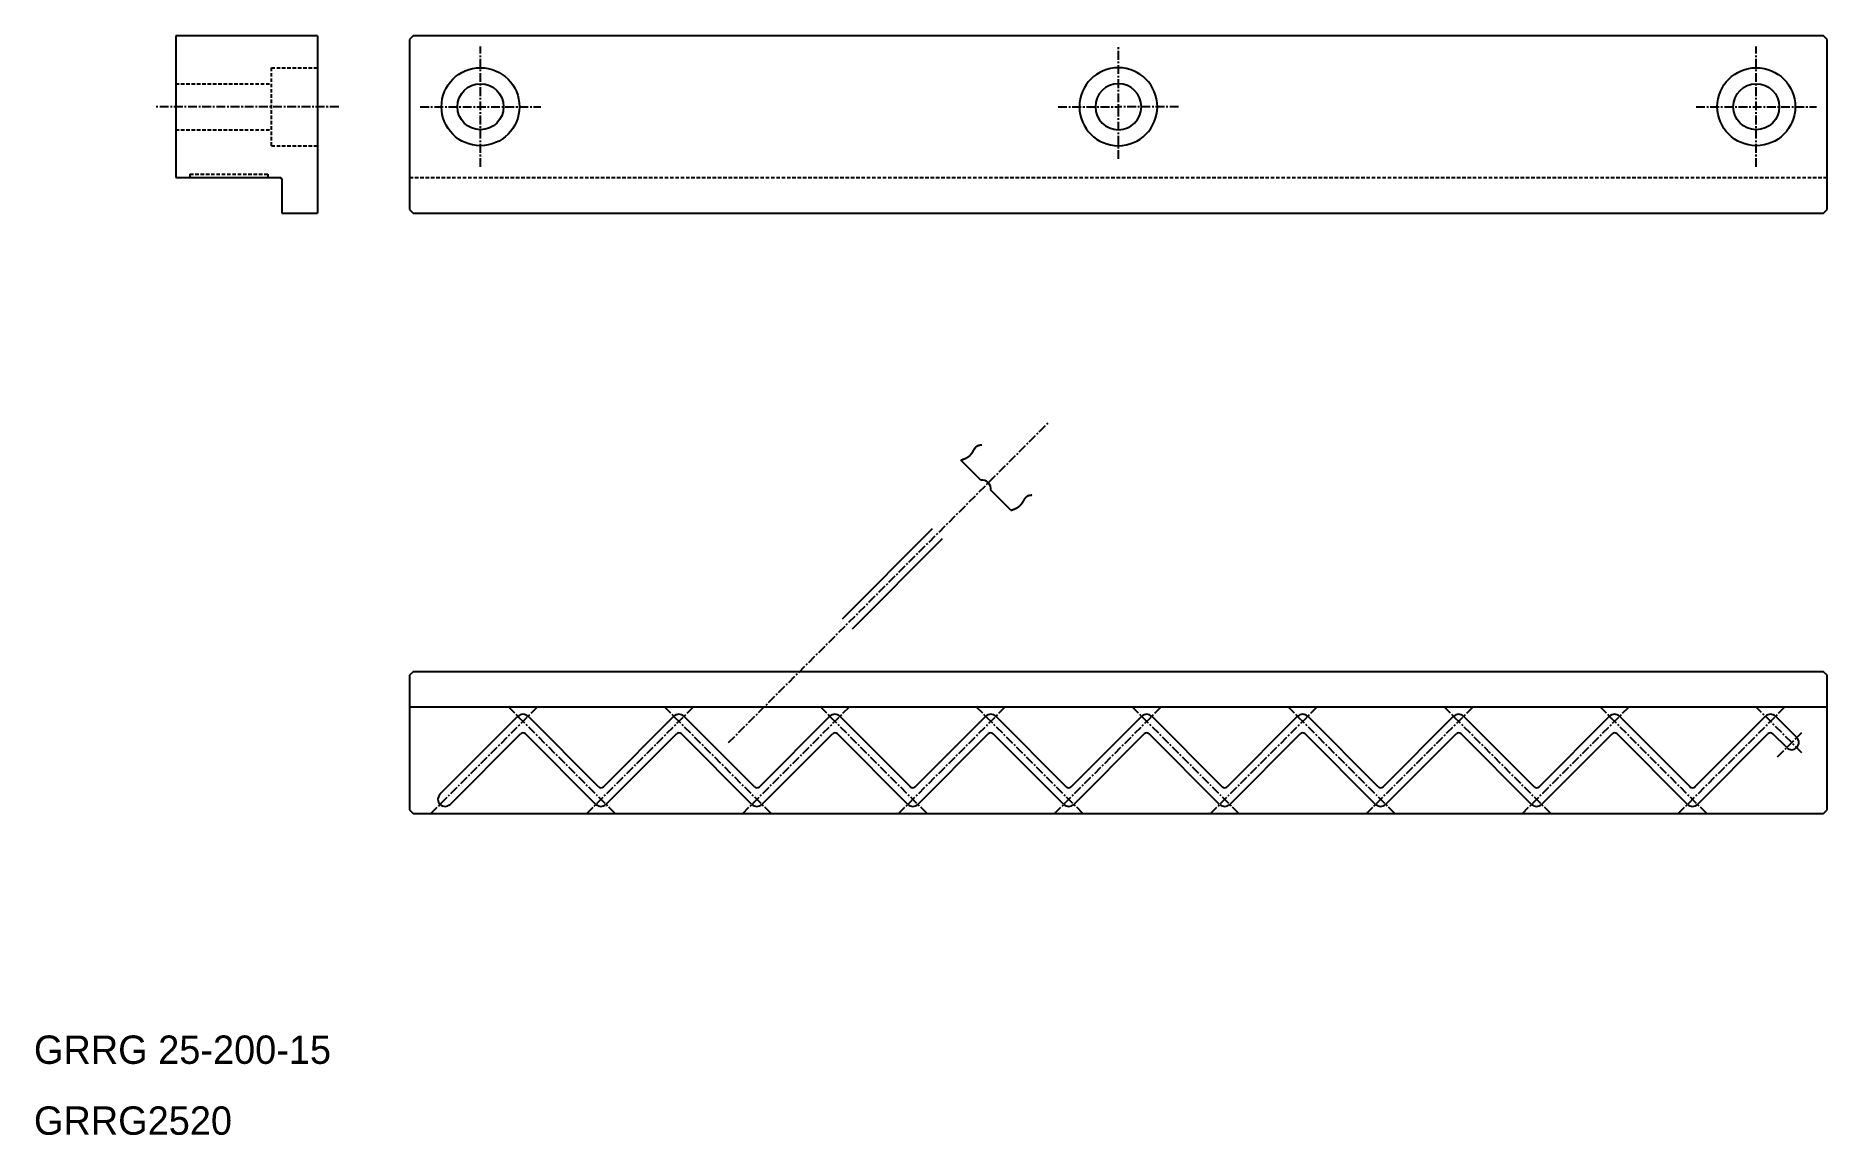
# Model space of a CAD drawing. Extents: x 10 to 263, y 10 to 165.
import ezdxf

# ---------------------------------------------------------------- set-up
doc = ezdxf.new("R2010")
doc.units = 0
doc.linetypes.add('CENTER', pattern=[2, 1.25, -0.25, 0.25, -0.25])
doc.linetypes.add('DASHED', pattern=[0.75, 0.5, -0.25])
doc.layers.get('0').update_dxf_attribs({"linetype": 'CONTINUOUS'})
doc.layers.add('CENTER', color=1, linetype='CENTER')

msp = doc.modelspace()

# ---------------------------------------------------------------- linework, layer by layer
at = {"color": 7, "linetype": 'CONTINUOUS'}
for p, q in [((50, 165), (30, 165)), ((30, 165), (30, 145)), ((50, 165), (50, 140)), ((63.5, 165), (63, 164.5)), ((63, 164.5), (63, 140.5)), ((262.5, 165), (63.5, 165)), ((263, 164.5), (262.5, 165)), ((263, 140.5), (263, 164.5)), ((30, 145), (44.8, 145)), ((45, 144.8), (45, 140)), ((45, 140), (50, 140)), ((63, 140.5), (63.5, 140)), ((63.5, 140), (262.5, 140)), ((262.5, 140), (263, 140.5)), ((143.6, 102.32), (140.77, 105.15)), ((147.84, 98.08), (145.01, 100.9)), ((63.5, 75.31), (63, 74.81)), ((63, 74.81), (63, 55.81)), ((262.5, 75.31), (63.5, 75.31)), ((263, 74.81), (262.5, 75.31)), ((263, 55.81), (263, 74.81)), ((263, 70.31), (63, 70.31)), ((67.29, 58.02), (78.29, 69.02)), ((89.65, 59.08), (79.71, 69.02)), ((90.35, 59.08), (100.29, 69.02)), ((111.65, 59.08), (101.71, 69.02)), ((112.35, 59.08), (122.29, 69.02)), ((133.65, 59.08), (123.71, 69.02)), ((134.35, 59.08), (144.29, 69.02)), ((155.65, 59.08), (145.71, 69.02)), ((156.35, 59.08), (166.29, 69.02)), ((177.65, 59.08), (167.71, 69.02)), ((178.35, 59.08), (188.29, 69.02)), ((199.65, 59.08), (189.71, 69.02)), ((200.35, 59.08), (210.29, 69.02)), ((221.65, 59.08), (211.71, 69.02)), ((222.35, 59.08), (232.29, 69.02)), ((243.65, 59.08), (233.71, 69.02)), ((244.35, 59.08), (254.29, 69.02)), ((258.71, 66.02), (255.71, 69.02)), ((68.71, 56.6), (78.65, 66.54)), ((89.29, 56.6), (79.35, 66.54)), ((90.71, 56.6), (100.65, 66.54)), ((111.29, 56.6), (101.35, 66.54)), ((112.71, 56.6), (122.65, 66.54)), ((133.29, 56.6), (123.35, 66.54)), ((134.71, 56.6), (144.65, 66.54)), ((155.29, 56.6), (145.35, 66.54)), ((156.71, 56.6), (166.65, 66.54)), ((177.29, 56.6), (167.35, 66.54)), ((178.71, 56.6), (188.65, 66.54)), ((199.29, 56.6), (189.35, 66.54)), ((200.71, 56.6), (210.65, 66.54)), ((221.29, 56.6), (211.35, 66.54)), ((222.71, 56.6), (232.65, 66.54)), ((243.29, 56.6), (233.35, 66.54)), ((244.71, 56.6), (254.65, 66.54)), ((257.29, 64.6), (255.35, 66.54)), ((63, 55.81), (63.5, 55.31)), ((262.5, 55.31), (263, 55.81)), ((63.5, 55.31), (262.5, 55.31))]:
    msp.add_line(p, q, dxfattribs=at)
at = {"color": 3, "linetype": 'DASHED'}
for p, q in [((43.5, 149.5), (43.5, 160.5)), ((43.5, 160.5), (50, 160.5)), ((30, 158.25), (43.5, 158.25)), ((30, 151.75), (43.5, 151.75)), ((43.5, 149.5), (50, 149.5)), ((32, 145.5), (32, 145)), ((32, 145.5), (43, 145.5)), ((43, 145.5), (43, 145)), ((63, 145), (263, 145))]:
    msp.add_line(p, q, dxfattribs=at)
at = {"color": 3, "linetype": 'CONTINUOUS'}
for p, q in [((124.06, 82.78), (136.79, 95.51)), ((125.47, 81.37), (138.2, 94.1))]:
    msp.add_line(p, q, dxfattribs=at)
at = {"color": 3}
for points in [[(140.77, 105.15, 0), (140.78, 105.15, 0), (140.8, 105.16, 0), (140.82, 105.17, 0), (140.84, 105.17, 0), (140.85, 105.18, 0), (140.87, 105.18, 0), (140.89, 105.19, 0), (140.9, 105.19, 0), (140.92, 105.2, 0), (140.93, 105.21, 0), (140.95, 105.21, 0), (140.97, 105.22, 0), (140.98, 105.22, 0), (141, 105.23, 0), (141.02, 105.24, 0), (141.03, 105.24, 0), (141.05, 105.25, 0), (141.07, 105.25, 0), (141.08, 105.26, 0), (141.1, 105.27, 0), (141.12, 105.27, 0), (141.13, 105.28, 0), (141.15, 105.28, 0), (141.17, 105.29, 0), (141.18, 105.3, 0), (141.2, 105.3, 0), (141.21, 105.31, 0), (141.23, 105.32, 0), (141.25, 105.32, 0), (141.26, 105.33, 0), (141.28, 105.34, 0), (141.3, 105.34, 0), (141.31, 105.35, 0), (141.33, 105.36, 0), (141.34, 105.36, 0), (141.36, 105.37, 0), (141.37, 105.38, 0), (141.39, 105.38, 0), (141.41, 105.39, 0), (141.42, 105.4, 0), (141.44, 105.4, 0), (141.45, 105.41, 0), (141.47, 105.42, 0), (141.48, 105.43, 0), (141.5, 105.43, 0), (141.51, 105.44, 0), (141.53, 105.45, 0), (141.55, 105.46, 0), (141.56, 105.46, 0), (141.58, 105.47, 0), (141.59, 105.48, 0), (141.61, 105.49, 0), (141.62, 105.5, 0), (141.64, 105.5, 0), (141.65, 105.51, 0), (141.66, 105.52, 0), (141.68, 105.53, 0), (141.69, 105.54, 0), (141.71, 105.55, 0), (141.72, 105.55, 0), (141.74, 105.56, 0), (141.75, 105.57, 0), (141.77, 105.58, 0), (141.78, 105.59, 0), (141.79, 105.6, 0), (141.81, 105.61, 0), (141.82, 105.62, 0), (141.84, 105.63, 0), (141.85, 105.64, 0), (141.86, 105.65, 0), (141.88, 105.66, 0), (141.89, 105.67, 0), (141.9, 105.68, 0), (141.92, 105.69, 0), (141.93, 105.7, 0), (141.94, 105.71, 0), (141.95, 105.72, 0), (141.97, 105.73, 0), (141.98, 105.74, 0), (141.99, 105.75, 0), (142.01, 105.76, 0), (142.02, 105.77, 0), (142.03, 105.79, 0), (142.04, 105.8, 0), (142.05, 105.81, 0), (142.07, 105.82, 0), (142.08, 105.83, 0), (142.09, 105.84, 0), (142.1, 105.86, 0), (142.11, 105.87, 0), (142.13, 105.88, 0), (142.14, 105.89, 0), (142.15, 105.91, 0), (142.16, 105.92, 0), (142.17, 105.93, 0), (142.18, 105.94, 0), (142.19, 105.96, 0), (142.2, 105.97, 0), (142.21, 105.98, 0), (142.23, 106, 0), (142.24, 106.01, 0), (142.25, 106.02, 0), (142.26, 106.04, 0), (142.27, 106.05, 0), (142.28, 106.06, 0), (142.29, 106.08, 0), (142.3, 106.09, 0), (142.31, 106.11, 0), (142.32, 106.12, 0), (142.33, 106.14, 0), (142.34, 106.15, 0), (142.35, 106.16, 0), (142.36, 106.18, 0), (142.37, 106.19, 0), (142.38, 106.21, 0), (142.39, 106.22, 0), (142.4, 106.24, 0), (142.41, 106.25, 0), (142.42, 106.27, 0), (142.43, 106.28, 0), (142.44, 106.3, 0), (142.45, 106.31, 0), (142.46, 106.33, 0), (142.46, 106.35, 0), (142.47, 106.36, 0), (142.48, 106.38, 0), (142.49, 106.39, 0), (142.5, 106.41, 0), (142.51, 106.42, 0), (142.52, 106.44, 0), (142.53, 106.45, 0), (142.54, 106.47, 0), (142.55, 106.49, 0), (142.56, 106.5, 0), (142.57, 106.52, 0), (142.57, 106.53, 0), (142.58, 106.55, 0), (142.59, 106.56, 0), (142.6, 106.58, 0), (142.61, 106.6, 0), (142.62, 106.61, 0), (142.63, 106.63, 0), (142.64, 106.64, 0), (142.65, 106.66, 0), (142.66, 106.67, 0), (142.67, 106.69, 0), (142.68, 106.7, 0), (142.69, 106.72, 0), (142.7, 106.73, 0), (142.71, 106.75, 0), (142.71, 106.76, 0), (142.72, 106.78, 0), (142.73, 106.79, 0), (142.74, 106.81, 0), (142.75, 106.82, 0), (142.76, 106.84, 0), (142.77, 106.85, 0), (142.78, 106.86, 0), (142.79, 106.88, 0), (142.8, 106.89, 0), (142.82, 106.9, 0), (142.83, 106.92, 0), (142.84, 106.93, 0), (142.85, 106.94, 0), (142.86, 106.96, 0), (142.87, 106.97, 0), (142.88, 106.98, 0), (142.89, 106.99, 0), (142.9, 107.01, 0), (142.91, 107.02, 0), (142.93, 107.03, 0), (142.94, 107.04, 0), (142.95, 107.05, 0), (142.96, 107.06, 0), (142.97, 107.07, 0), (142.99, 107.09, 0), (143, 107.1, 0), (143.01, 107.11, 0), (143.02, 107.12, 0), (143.04, 107.13, 0), (143.05, 107.13, 0), (143.06, 107.14, 0), (143.08, 107.15, 0), (143.09, 107.16, 0), (143.1, 107.17, 0), (143.12, 107.18, 0), (143.13, 107.18, 0), (143.15, 107.19, 0), (143.16, 107.2, 0), (143.18, 107.2, 0), (143.19, 107.21, 0), (143.21, 107.22, 0), (143.22, 107.22, 0), (143.24, 107.23, 0), (143.25, 107.23, 0), (143.27, 107.24, 0), (143.29, 107.24, 0), (143.3, 107.25, 0), (143.32, 107.25, 0), (143.33, 107.26, 0), (143.35, 107.26, 0), (143.37, 107.26, 0), (143.38, 107.27, 0), (143.4, 107.27, 0), (143.42, 107.27, 0), (143.43, 107.28, 0), (143.45, 107.28, 0), (143.47, 107.28, 0), (143.49, 107.29, 0), (143.5, 107.29, 0), (143.52, 107.29, 0), (143.54, 107.29, 0), (143.56, 107.3, 0), (143.57, 107.3, 0), (143.59, 107.3, 0), (143.61, 107.3, 0), (143.63, 107.3, 0), (143.64, 107.31, 0), (143.66, 107.31, 0), (143.68, 107.31, 0), (143.7, 107.31, 0), (143.72, 107.31, 0), (143.73, 107.31, 0)], [(147.84, 98.08, 0), (147.86, 98.08, 0), (147.87, 98.09, 0), (147.89, 98.09, 0), (147.91, 98.1, 0), (147.92, 98.11, 0), (147.94, 98.11, 0), (147.96, 98.12, 0), (147.97, 98.12, 0), (147.99, 98.13, 0), (148.01, 98.13, 0), (148.02, 98.14, 0), (148.04, 98.15, 0), (148.06, 98.15, 0), (148.07, 98.16, 0), (148.09, 98.16, 0), (148.11, 98.17, 0), (148.12, 98.18, 0), (148.14, 98.18, 0), (148.15, 98.19, 0), (148.17, 98.19, 0), (148.19, 98.2, 0), (148.2, 98.21, 0), (148.22, 98.21, 0), (148.24, 98.22, 0), (148.25, 98.23, 0), (148.27, 98.23, 0), (148.29, 98.24, 0), (148.3, 98.24, 0), (148.32, 98.25, 0), (148.33, 98.26, 0), (148.35, 98.26, 0), (148.37, 98.27, 0), (148.38, 98.28, 0), (148.4, 98.28, 0), (148.41, 98.29, 0), (148.43, 98.3, 0), (148.45, 98.3, 0), (148.46, 98.31, 0), (148.48, 98.32, 0), (148.49, 98.33, 0), (148.51, 98.33, 0), (148.52, 98.34, 0), (148.54, 98.35, 0), (148.56, 98.35, 0), (148.57, 98.36, 0), (148.59, 98.37, 0), (148.6, 98.38, 0), (148.62, 98.38, 0), (148.63, 98.39, 0), (148.65, 98.4, 0), (148.66, 98.41, 0), (148.68, 98.42, 0), (148.69, 98.42, 0), (148.71, 98.43, 0), (148.72, 98.44, 0), (148.74, 98.45, 0), (148.75, 98.46, 0), (148.77, 98.47, 0), (148.78, 98.47, 0), (148.79, 98.48, 0), (148.81, 98.49, 0), (148.82, 98.5, 0), (148.84, 98.51, 0), (148.85, 98.52, 0), (148.86, 98.53, 0), (148.88, 98.54, 0), (148.89, 98.55, 0), (148.91, 98.56, 0), (148.92, 98.57, 0), (148.93, 98.58, 0), (148.95, 98.59, 0), (148.96, 98.6, 0), (148.97, 98.61, 0), (148.99, 98.62, 0), (149, 98.63, 0), (149.01, 98.64, 0), (149.03, 98.65, 0), (149.04, 98.66, 0), (149.05, 98.67, 0), (149.06, 98.68, 0), (149.08, 98.69, 0), (149.09, 98.7, 0), (149.1, 98.71, 0), (149.11, 98.73, 0), (149.13, 98.74, 0), (149.14, 98.75, 0), (149.15, 98.76, 0), (149.16, 98.77, 0), (149.17, 98.78, 0), (149.18, 98.8, 0), (149.2, 98.81, 0), (149.21, 98.82, 0), (149.22, 98.83, 0), (149.23, 98.85, 0), (149.24, 98.86, 0), (149.25, 98.87, 0), (149.26, 98.89, 0), (149.27, 98.9, 0), (149.29, 98.91, 0), (149.3, 98.93, 0), (149.31, 98.94, 0), (149.32, 98.95, 0), (149.33, 98.97, 0), (149.34, 98.98, 0), (149.35, 98.99, 0), (149.36, 99.01, 0), (149.37, 99.02, 0), (149.38, 99.04, 0), (149.39, 99.05, 0), (149.4, 99.06, 0), (149.41, 99.08, 0), (149.42, 99.09, 0), (149.43, 99.11, 0), (149.44, 99.12, 0), (149.45, 99.14, 0), (149.46, 99.15, 0), (149.47, 99.17, 0), (149.48, 99.18, 0), (149.49, 99.2, 0), (149.5, 99.21, 0), (149.51, 99.23, 0), (149.52, 99.24, 0), (149.53, 99.26, 0), (149.54, 99.27, 0), (149.55, 99.29, 0), (149.55, 99.3, 0), (149.56, 99.32, 0), (149.57, 99.34, 0), (149.58, 99.35, 0), (149.59, 99.37, 0), (149.6, 99.38, 0), (149.61, 99.4, 0), (149.62, 99.41, 0), (149.63, 99.43, 0), (149.64, 99.45, 0), (149.65, 99.46, 0), (149.66, 99.48, 0), (149.66, 99.49, 0), (149.67, 99.51, 0), (149.68, 99.52, 0), (149.69, 99.54, 0), (149.7, 99.56, 0), (149.71, 99.57, 0), (149.72, 99.59, 0), (149.73, 99.6, 0), (149.74, 99.62, 0), (149.75, 99.63, 0), (149.76, 99.65, 0), (149.77, 99.66, 0), (149.78, 99.68, 0), (149.79, 99.69, 0), (149.8, 99.71, 0), (149.81, 99.72, 0), (149.82, 99.74, 0), (149.83, 99.75, 0), (149.84, 99.76, 0), (149.85, 99.78, 0), (149.86, 99.79, 0), (149.87, 99.81, 0), (149.88, 99.82, 0), (149.89, 99.83, 0), (149.9, 99.85, 0), (149.91, 99.86, 0), (149.92, 99.87, 0), (149.93, 99.89, 0), (149.94, 99.9, 0), (149.95, 99.91, 0), (149.96, 99.92, 0), (149.97, 99.94, 0), (149.99, 99.95, 0), (150, 99.96, 0), (150.01, 99.97, 0), (150.02, 99.98, 0), (150.03, 99.99, 0), (150.04, 100, 0), (150.06, 100.01, 0), (150.07, 100.02, 0), (150.08, 100.03, 0), (150.1, 100.04, 0), (150.11, 100.05, 0), (150.12, 100.06, 0), (150.13, 100.07, 0), (150.15, 100.08, 0), (150.16, 100.09, 0), (150.18, 100.1, 0), (150.19, 100.1, 0), (150.2, 100.11, 0), (150.22, 100.12, 0), (150.23, 100.13, 0), (150.25, 100.13, 0), (150.26, 100.14, 0), (150.28, 100.15, 0), (150.29, 100.15, 0), (150.31, 100.16, 0), (150.32, 100.16, 0), (150.34, 100.17, 0), (150.36, 100.17, 0), (150.37, 100.18, 0), (150.39, 100.18, 0), (150.41, 100.18, 0), (150.42, 100.19, 0), (150.44, 100.19, 0), (150.45, 100.2, 0), (150.47, 100.2, 0), (150.49, 100.2, 0), (150.51, 100.21, 0), (150.52, 100.21, 0), (150.54, 100.21, 0), (150.56, 100.21, 0), (150.57, 100.22, 0), (150.59, 100.22, 0), (150.61, 100.22, 0), (150.63, 100.22, 0), (150.65, 100.23, 0), (150.66, 100.23, 0), (150.68, 100.23, 0), (150.7, 100.23, 0), (150.72, 100.23, 0), (150.73, 100.24, 0), (150.75, 100.24, 0), (150.77, 100.24, 0), (150.79, 100.24, 0), (150.81, 100.24, 0)]]:
    msp.add_polyline3d(points, dxfattribs=at)
at = {"color": 7, "linetype": 'CONTINUOUS'}
for centre, radius in [((73, 155), 5.5), ((73, 155), 5.5), ((253, 155), 5.5), ((73, 155), 3.25), ((73, 155), 3.25), ((253, 155), 3.25)]:
    msp.add_circle(centre, radius, dxfattribs=at)
for centre, radius, start, end in [((163, 155), 5.5, 90, 270), ((163, 155), 5.5, 270, 90), ((163, 155), 3.25, 90, 270), ((163, 155), 3.25, 270, 90), ((44.8, 144.8), 0.2, 0, 90), ((143.77, 101.08), 1.25, 351.8699, 98.1301), ((79, 68.31), 1, 45, 134.9969), ((101, 68.31), 1, 44.9932, 135.0108), ((123, 68.31), 1, 44.9932, 135), ((145, 68.31), 1, 45, 135), ((167, 68.31), 1, 45, 135), ((189, 68.31), 1, 45, 135), ((211, 68.31), 1, 45, 135), ((233, 68.31), 1, 45, 135), ((255, 68.31), 1, 45, 135), ((79, 66.19), 0.5, 45, 135), ((101, 66.19), 0.5, 45, 135), ((123, 66.19), 0.5, 45, 135), ((145, 66.19), 0.5, 45, 135), ((167, 66.19), 0.5, 45, 135), ((189, 66.19), 0.5, 45, 135), ((211, 66.19), 0.5, 45, 135), ((233, 66.19), 0.5, 45, 135), ((255, 66.19), 0.5, 45, 135), ((258, 65.31), 1, 225, 45), ((90, 59.43), 0.5, 225, 315), ((112, 59.43), 0.5, 225, 315), ((134, 59.43), 0.5, 225, 315), ((156, 59.43), 0.5, 225, 315), ((178, 59.43), 0.5, 225, 315), ((200, 59.43), 0.5, 225, 315), ((222, 59.43), 0.5, 225, 315), ((244, 59.43), 0.5, 225, 315), ((68, 57.31), 1, 135, 315), ((90, 57.31), 1, 225, 315), ((112, 57.31), 1, 225, 315), ((134, 57.31), 1, 225, 315), ((156, 57.31), 1, 225, 315), ((178, 57.31), 1, 225, 315), ((200, 57.31), 1, 225, 315), ((222, 57.31), 1, 225, 315), ((244, 57.31), 1, 225, 315)]:
    msp.add_arc(centre, radius, start, end, dxfattribs=at)
at = {"layer": 'CENTER', "color": 1, "linetype": 'CENTER'}
for p, q in [((73, 146.5), (73, 163.5)), ((73, 146.5), (73, 163.5)), ((163, 147.63), (163, 163.46)), ((253, 146.5), (253, 163.5)), ((53, 155), (27, 155)), ((64.5, 155), (81.5, 155)), ((64.5, 155), (81.5, 155)), ((154.5, 155), (163, 155)), ((171.5, 155), (163, 155)), ((244.5, 155), (261.5, 155)), ((108, 65.31), (153.1, 110.41)), ((66, 55.31), (81, 70.31)), ((92, 55.31), (77, 70.31)), ((88, 55.31), (103, 70.31)), ((114, 55.31), (99, 70.31)), ((110, 55.31), (125, 70.31)), ((136, 55.31), (121, 70.31)), ((132, 55.31), (147, 70.31)), ((158, 55.31), (143, 70.31)), ((154, 55.31), (169, 70.31)), ((180, 55.31), (165, 70.31)), ((176, 55.31), (191, 70.31)), ((202, 55.31), (187, 70.31)), ((198, 55.31), (213, 70.31)), ((224, 55.31), (209, 70.31)), ((220, 55.31), (235, 70.31)), ((246, 55.31), (231, 70.31)), ((242, 55.31), (257, 70.31)), ((259.41, 63.89), (253, 70.31)), ((256, 63.31), (259.41, 66.72))]:
    msp.add_line(p, q, dxfattribs=at)

# ---------------------------------------------------------------- texts
at = {"color": 7, "linetype": 'CONTINUOUS'}
for s, p in [('GRRG 25-200-15', (10, 20)), ('GRRG2520', (10, 10))]:
    msp.add_text(s, height=4, dxfattribs=at).set_placement(p)

doc.saveas('drawing.dxf')
